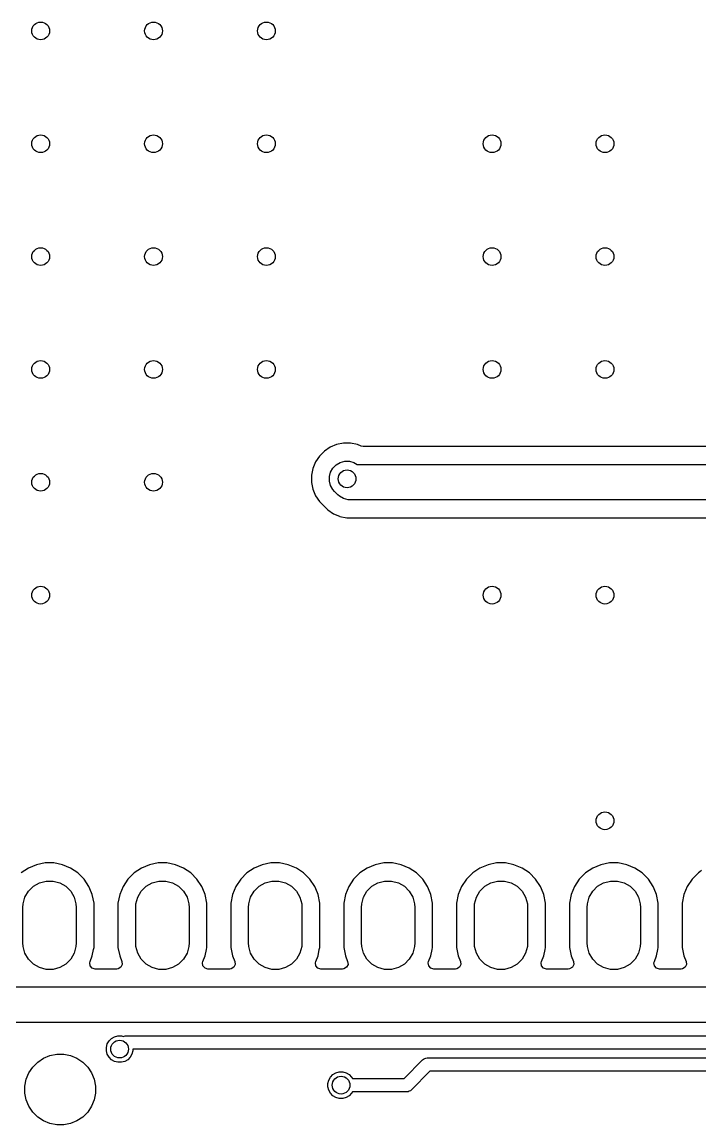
# Model space of a CAD drawing. Extents: x 2.6 to 14.2, y -9.4 to -3.8.
# Drawn here: x 3.467 to 4.067, y -9.4 to -8.423 of the extents above; entities that cross this region are included whole.
import ezdxf

# ---------------------------------------------------------------- set-up
doc = ezdxf.new("R2010")
doc.units = 0
doc.header["$MEASUREMENT"] = 0
doc.layers.add('BLACK', color=7, linetype='CONTINUOUS')

msp = doc.modelspace()

# ---------------------------------------------------------------- linework, layer by layer
at = {"layer": 'BLACK', "linetype": 'CONTINUOUS'}
for p, q in [((3.75158, -8.79596), (3.74549, -8.79717)), ((3.75779, -8.79596), (3.75158, -8.79596)), ((3.75158, -8.79596), (3.75158, -8.79596)), ((3.76388, -8.79717), (3.75779, -8.79596)), ((3.75779, -8.79596), (3.75779, -8.79596)), ((3.73459, -8.80299), (3.73021, -8.80738)), ((3.73976, -8.79954), (3.73459, -8.80299)), ((3.73459, -8.80299), (3.73459, -8.80299)), ((3.74549, -8.79717), (3.73976, -8.79954)), ((3.73976, -8.79954), (3.73976, -8.79954)), ((3.74549, -8.79717), (3.74549, -8.79717)), ((3.76719, -8.79854), (3.76388, -8.79717)), ((3.76388, -8.79717), (3.76388, -8.79717)), ((3.76905, -8.79891), (3.76719, -8.79854)), ((4.94164, -8.79891), (3.76905, -8.79891)), ((3.72676, -8.81254), (3.72438, -8.81828)), ((3.73021, -8.80738), (3.72676, -8.81254)), ((3.72676, -8.81254), (3.72676, -8.81254)), ((3.73021, -8.80738), (3.73021, -8.80738)), ((3.74219, -8.81789), (3.7451, -8.81498)), ((3.7451, -8.81498), (3.74866, -8.81292)), ((3.74866, -8.81292), (3.75263, -8.81186)), ((3.75263, -8.81186), (3.75674, -8.81186)), ((3.75674, -8.81186), (3.76071, -8.81292)), ((3.76071, -8.81292), (3.76375, -8.81468)), ((3.76375, -8.81468), (4.93854, -8.81468)), ((3.72438, -8.81828), (3.72317, -8.82437)), ((3.72317, -8.82437), (3.72317, -8.83058)), ((3.72438, -8.81828), (3.72438, -8.81828)), ((3.73907, -8.82542), (3.74014, -8.82145)), ((3.73907, -8.82953), (3.73907, -8.82542)), ((3.74014, -8.82145), (3.74219, -8.81789)), ((3.72317, -8.83058), (3.72438, -8.83666)), ((3.74014, -8.8335), (3.73907, -8.82953)), ((3.74219, -8.83706), (3.74014, -8.8335)), ((3.72438, -8.83666), (3.72438, -8.83667)), ((3.72438, -8.83667), (3.72676, -8.8424)), ((3.72676, -8.8424), (3.72676, -8.8424)), ((3.72676, -8.8424), (3.73021, -8.84756)), ((3.74355, -8.83861), (3.74219, -8.83706)), ((3.7465, -8.84156), (3.74355, -8.83861)), ((3.74805, -8.84292), (3.7465, -8.84156)), ((3.75161, -8.84497), (3.74805, -8.84292)), ((3.75558, -8.84604), (3.75161, -8.84497)), ((3.73021, -8.84756), (3.73021, -8.84756)), ((3.73021, -8.84756), (3.73021, -8.84756)), ((3.73021, -8.84756), (3.73316, -8.85052)), ((3.73316, -8.85052), (3.73695, -8.85431)), ((3.73695, -8.85431), (3.73755, -8.85491)), ((3.73755, -8.85491), (3.74271, -8.85835)), ((3.75764, -8.84617), (3.75558, -8.84604)), ((4.93854, -8.84617), (3.75764, -8.84617)), ((3.74271, -8.85835), (3.74271, -8.85835)), ((3.74271, -8.85835), (3.74794, -8.86052)), ((3.74794, -8.86052), (3.74844, -8.86073)), ((3.74844, -8.86073), (3.75453, -8.86194)), ((3.75453, -8.86194), (3.75453, -8.86194)), ((3.75453, -8.86194), (3.75453, -8.86194)), ((3.75453, -8.86194), (4.94164, -8.86194)), ((3.48723, -9.16793), (3.47962, -9.16944)), ((3.49499, -9.16793), (3.48723, -9.16793)), ((3.48723, -9.16793), (3.48723, -9.16793)), ((3.5026, -9.16944), (3.49499, -9.16793)), ((3.49499, -9.16793), (3.49499, -9.16793)), ((3.58723, -9.16793), (3.57962, -9.16944)), ((3.59499, -9.16793), (3.58723, -9.16793)), ((3.58723, -9.16793), (3.58723, -9.16793)), ((3.6026, -9.16944), (3.59499, -9.16793)), ((3.59499, -9.16793), (3.59499, -9.16793)), ((3.68723, -9.16793), (3.67962, -9.16944)), ((3.69499, -9.16793), (3.68723, -9.16793)), ((3.68723, -9.16793), (3.68723, -9.16793)), ((3.7026, -9.16944), (3.69499, -9.16793)), ((3.69499, -9.16793), (3.69499, -9.16793)), ((3.78723, -9.16793), (3.77962, -9.16944)), ((3.79499, -9.16793), (3.78723, -9.16793)), ((3.78723, -9.16793), (3.78723, -9.16793)), ((3.8026, -9.16944), (3.79499, -9.16793)), ((3.79499, -9.16793), (3.79499, -9.16793)), ((3.88723, -9.16793), (3.87962, -9.16944)), ((3.89499, -9.16793), (3.88723, -9.16793)), ((3.88723, -9.16793), (3.88723, -9.16793)), ((3.9026, -9.16944), (3.89499, -9.16793)), ((3.89499, -9.16793), (3.89499, -9.16793)), ((3.98723, -9.16793), (3.97962, -9.16944)), ((3.99499, -9.16793), (3.98723, -9.16793)), ((3.98723, -9.16793), (3.98723, -9.16793)), ((4.0026, -9.16944), (3.99499, -9.16793)), ((3.99499, -9.16793), (3.99499, -9.16793)), ((3.47245, -9.17241), (3.466, -9.17672)), ((3.47962, -9.16944), (3.47245, -9.17241)), ((3.47245, -9.17241), (3.47245, -9.17241)), ((3.47962, -9.16944), (3.47962, -9.16944)), ((3.50976, -9.17241), (3.5026, -9.16944)), ((3.5026, -9.16944), (3.5026, -9.16944)), ((3.51622, -9.17672), (3.50976, -9.17241)), ((3.50976, -9.17241), (3.50976, -9.17241)), ((3.5217, -9.18221), (3.51622, -9.17672)), ((3.51622, -9.17672), (3.51622, -9.17672)), ((3.566, -9.17672), (3.56051, -9.18221)), ((3.57245, -9.17241), (3.566, -9.17672)), ((3.566, -9.17672), (3.566, -9.17672)), ((3.57962, -9.16944), (3.57245, -9.17241)), ((3.57245, -9.17241), (3.57245, -9.17241)), ((3.57962, -9.16944), (3.57962, -9.16944)), ((3.60976, -9.17241), (3.6026, -9.16944)), ((3.6026, -9.16944), (3.6026, -9.16944)), ((3.61622, -9.17672), (3.60976, -9.17241)), ((3.60976, -9.17241), (3.60976, -9.17241)), ((3.6217, -9.18221), (3.61622, -9.17672)), ((3.61622, -9.17672), (3.61622, -9.17672)), ((3.666, -9.17672), (3.66051, -9.18221)), ((3.67245, -9.17241), (3.666, -9.17672)), ((3.666, -9.17672), (3.666, -9.17672)), ((3.67962, -9.16944), (3.67245, -9.17241)), ((3.67245, -9.17241), (3.67245, -9.17241)), ((3.67962, -9.16944), (3.67962, -9.16944)), ((3.70976, -9.17241), (3.7026, -9.16944)), ((3.7026, -9.16944), (3.7026, -9.16944)), ((3.71622, -9.17672), (3.70976, -9.17241)), ((3.70976, -9.17241), (3.70976, -9.17241)), ((3.7217, -9.18221), (3.71622, -9.17672)), ((3.71622, -9.17672), (3.71622, -9.17672)), ((3.766, -9.17672), (3.76051, -9.18221)), ((3.77245, -9.17241), (3.766, -9.17672)), ((3.766, -9.17672), (3.766, -9.17672)), ((3.77962, -9.16944), (3.77245, -9.17241)), ((3.77245, -9.17241), (3.77245, -9.17241)), ((3.77962, -9.16944), (3.77962, -9.16944)), ((3.80976, -9.17241), (3.8026, -9.16944)), ((3.8026, -9.16944), (3.8026, -9.16944)), ((3.81622, -9.17672), (3.80976, -9.17241)), ((3.80976, -9.17241), (3.80976, -9.17241)), ((3.8217, -9.18221), (3.81622, -9.17672)), ((3.81622, -9.17672), (3.81622, -9.17672)), ((3.866, -9.17672), (3.86051, -9.18221)), ((3.87245, -9.17241), (3.866, -9.17672)), ((3.866, -9.17672), (3.866, -9.17672)), ((3.87962, -9.16944), (3.87245, -9.17241)), ((3.87245, -9.17241), (3.87245, -9.17241)), ((3.87962, -9.16944), (3.87962, -9.16944)), ((3.90976, -9.17241), (3.9026, -9.16944)), ((3.9026, -9.16944), (3.9026, -9.16944)), ((3.91622, -9.17672), (3.90976, -9.17241)), ((3.90976, -9.17241), (3.90976, -9.17241)), ((3.9217, -9.18221), (3.91622, -9.17672)), ((3.91622, -9.17672), (3.91622, -9.17672)), ((3.966, -9.17672), (3.96051, -9.18221)), ((3.97245, -9.17241), (3.966, -9.17672)), ((3.966, -9.17672), (3.966, -9.17672)), ((3.97962, -9.16944), (3.97245, -9.17241)), ((3.97245, -9.17241), (3.97245, -9.17241)), ((3.97962, -9.16944), (3.97962, -9.16944)), ((4.00976, -9.17241), (4.0026, -9.16944)), ((4.0026, -9.16944), (4.0026, -9.16944)), ((4.01622, -9.17672), (4.00976, -9.17241)), ((4.00976, -9.17241), (4.00976, -9.17241)), ((4.0217, -9.18221), (4.01622, -9.17672)), ((4.01622, -9.17672), (4.01622, -9.17672)), ((4.066, -9.17672), (4.06051, -9.18221)), ((4.06726, -9.17587), (4.066, -9.17672)), ((4.066, -9.17672), (4.066, -9.17672)), ((4.06866, -9.17445), (4.06726, -9.17587)), ((3.47673, -9.18857), (3.48207, -9.18549)), ((3.48207, -9.18549), (3.48802, -9.18389)), ((3.48802, -9.18389), (3.49419, -9.18389)), ((3.49419, -9.18389), (3.50015, -9.18549)), ((3.50015, -9.18549), (3.50549, -9.18857)), ((3.52601, -9.18866), (3.5217, -9.18221)), ((3.5217, -9.18221), (3.5217, -9.18221)), ((3.56051, -9.18221), (3.5562, -9.18866)), ((3.56051, -9.18221), (3.56051, -9.18221)), ((3.57673, -9.18857), (3.58207, -9.18549)), ((3.58207, -9.18549), (3.58802, -9.18389)), ((3.58802, -9.18389), (3.59419, -9.18389)), ((3.59419, -9.18389), (3.60015, -9.18549)), ((3.60015, -9.18549), (3.60549, -9.18857)), ((3.62601, -9.18866), (3.6217, -9.18221)), ((3.6217, -9.18221), (3.6217, -9.18221)), ((3.66051, -9.18221), (3.6562, -9.18866)), ((3.66051, -9.18221), (3.66051, -9.18221)), ((3.67673, -9.18857), (3.68207, -9.18549)), ((3.68207, -9.18549), (3.68802, -9.18389)), ((3.68802, -9.18389), (3.69419, -9.18389)), ((3.69419, -9.18389), (3.70015, -9.18549)), ((3.70015, -9.18549), (3.70549, -9.18857)), ((3.72601, -9.18866), (3.7217, -9.18221)), ((3.7217, -9.18221), (3.7217, -9.18221)), ((3.76051, -9.18221), (3.7562, -9.18866)), ((3.76051, -9.18221), (3.76051, -9.18221)), ((3.77673, -9.18857), (3.78207, -9.18549)), ((3.78207, -9.18549), (3.78802, -9.18389)), ((3.78802, -9.18389), (3.79419, -9.18389)), ((3.79419, -9.18389), (3.80015, -9.18549)), ((3.80015, -9.18549), (3.80549, -9.18857)), ((3.82601, -9.18866), (3.8217, -9.18221)), ((3.8217, -9.18221), (3.8217, -9.18221)), ((3.86051, -9.18221), (3.8562, -9.18866)), ((3.86051, -9.18221), (3.86051, -9.18221)), ((3.87673, -9.18857), (3.88207, -9.18549)), ((3.88207, -9.18549), (3.88802, -9.18389)), ((3.88802, -9.18389), (3.89419, -9.18389)), ((3.89419, -9.18389), (3.90015, -9.18549)), ((3.90015, -9.18549), (3.90549, -9.18857)), ((3.92601, -9.18866), (3.9217, -9.18221)), ((3.9217, -9.18221), (3.9217, -9.18221)), ((3.96051, -9.18221), (3.9562, -9.18866)), ((3.96051, -9.18221), (3.96051, -9.18221)), ((3.97673, -9.18857), (3.98207, -9.18549)), ((3.98207, -9.18549), (3.98802, -9.18389)), ((3.98802, -9.18389), (3.99419, -9.18389)), ((3.99419, -9.18389), (4.00015, -9.18549)), ((4.00015, -9.18549), (4.00549, -9.18857)), ((4.02601, -9.18866), (4.0217, -9.18221)), ((4.0217, -9.18221), (4.0217, -9.18221)), ((4.06051, -9.18221), (4.0562, -9.18866)), ((4.06051, -9.18221), (4.06051, -9.18221)), ((3.46928, -9.19828), (3.47237, -9.19293)), ((3.47237, -9.19293), (3.47673, -9.18857)), ((3.50549, -9.18857), (3.50985, -9.19293)), ((3.50985, -9.19293), (3.51293, -9.19828)), ((3.52839, -9.1944), (3.52601, -9.18866)), ((3.52601, -9.18866), (3.52601, -9.18866)), ((3.52898, -9.19583), (3.52839, -9.1944)), ((3.5305, -9.20344), (3.52898, -9.19583)), ((3.52898, -9.19583), (3.52898, -9.19583)), ((3.52898, -9.19583), (3.52898, -9.19583)), ((3.55323, -9.19583), (3.55172, -9.20344)), ((3.5562, -9.18866), (3.55323, -9.19583)), ((3.55323, -9.19583), (3.55323, -9.19583)), ((3.5562, -9.18866), (3.5562, -9.18866)), ((3.56928, -9.19828), (3.57237, -9.19293)), ((3.57237, -9.19293), (3.57673, -9.18857)), ((3.60549, -9.18857), (3.60985, -9.19293)), ((3.60985, -9.19293), (3.61293, -9.19828)), ((3.62839, -9.1944), (3.62601, -9.18866)), ((3.62601, -9.18866), (3.62601, -9.18866)), ((3.62898, -9.19583), (3.62839, -9.1944)), ((3.6305, -9.20344), (3.62898, -9.19583)), ((3.62898, -9.19583), (3.62898, -9.19583)), ((3.62898, -9.19583), (3.62898, -9.19583)), ((3.65323, -9.19583), (3.65172, -9.20344)), ((3.6562, -9.18866), (3.65323, -9.19583)), ((3.65323, -9.19583), (3.65323, -9.19583)), ((3.6562, -9.18866), (3.6562, -9.18866)), ((3.66928, -9.19828), (3.67237, -9.19293)), ((3.67237, -9.19293), (3.67673, -9.18857)), ((3.70549, -9.18857), (3.70985, -9.19293)), ((3.70985, -9.19293), (3.71293, -9.19828)), ((3.72839, -9.1944), (3.72601, -9.18866)), ((3.72601, -9.18866), (3.72601, -9.18866)), ((3.72898, -9.19583), (3.72839, -9.1944)), ((3.7305, -9.20344), (3.72898, -9.19583)), ((3.72898, -9.19583), (3.72898, -9.19583)), ((3.72898, -9.19583), (3.72898, -9.19583)), ((3.75323, -9.19583), (3.75172, -9.20344)), ((3.7562, -9.18866), (3.75323, -9.19583)), ((3.75323, -9.19583), (3.75323, -9.19583)), ((3.7562, -9.18866), (3.7562, -9.18866)), ((3.76928, -9.19828), (3.77237, -9.19293)), ((3.77237, -9.19293), (3.77673, -9.18857)), ((3.80549, -9.18857), (3.80985, -9.19293)), ((3.80985, -9.19293), (3.81293, -9.19828)), ((3.82839, -9.1944), (3.82601, -9.18866)), ((3.82601, -9.18866), (3.82601, -9.18866)), ((3.82898, -9.19583), (3.82839, -9.1944)), ((3.8305, -9.20344), (3.82898, -9.19583)), ((3.82898, -9.19583), (3.82898, -9.19583)), ((3.82898, -9.19583), (3.82898, -9.19583)), ((3.85323, -9.19583), (3.85172, -9.20344)), ((3.8562, -9.18866), (3.85323, -9.19583)), ((3.85323, -9.19583), (3.85323, -9.19583)), ((3.8562, -9.18866), (3.8562, -9.18866)), ((3.86928, -9.19828), (3.87237, -9.19293)), ((3.87237, -9.19293), (3.87673, -9.18857)), ((3.90549, -9.18857), (3.90985, -9.19293)), ((3.90985, -9.19293), (3.91293, -9.19828)), ((3.92839, -9.1944), (3.92601, -9.18866)), ((3.92601, -9.18866), (3.92601, -9.18866)), ((3.92898, -9.19583), (3.92839, -9.1944)), ((3.9305, -9.20344), (3.92898, -9.19583)), ((3.92898, -9.19583), (3.92898, -9.19583)), ((3.92898, -9.19583), (3.92898, -9.19583)), ((3.95323, -9.19583), (3.95172, -9.20344)), ((3.9562, -9.18866), (3.95323, -9.19583)), ((3.95323, -9.19583), (3.95323, -9.19583)), ((3.9562, -9.18866), (3.9562, -9.18866)), ((3.96928, -9.19828), (3.97237, -9.19293)), ((3.97237, -9.19293), (3.97673, -9.18857)), ((4.00549, -9.18857), (4.00985, -9.19293)), ((4.00985, -9.19293), (4.01293, -9.19828)), ((4.02839, -9.1944), (4.02601, -9.18866)), ((4.02601, -9.18866), (4.02601, -9.18866)), ((4.02898, -9.19583), (4.02839, -9.1944)), ((4.0305, -9.20344), (4.02898, -9.19583)), ((4.02898, -9.19583), (4.02898, -9.19583)), ((4.02898, -9.19583), (4.02898, -9.19583)), ((4.05323, -9.19583), (4.05172, -9.20344)), ((4.0562, -9.18866), (4.05323, -9.19583)), ((4.05323, -9.19583), (4.05323, -9.19583)), ((4.0562, -9.18866), (4.0562, -9.18866)), ((3.46748, -9.20731), (3.46769, -9.20423)), ((3.46769, -9.20423), (3.46928, -9.19828)), ((3.51293, -9.19828), (3.51453, -9.20423)), ((3.51453, -9.20423), (3.51473, -9.20731)), ((3.5305, -9.24269), (3.5305, -9.20344)), ((3.55172, -9.20344), (3.55172, -9.20344)), ((3.55172, -9.20344), (3.55172, -9.24269)), ((3.56748, -9.20731), (3.56769, -9.20423)), ((3.56769, -9.20423), (3.56928, -9.19828)), ((3.61293, -9.19828), (3.61453, -9.20423)), ((3.61453, -9.20423), (3.61473, -9.20731)), ((3.6305, -9.24269), (3.6305, -9.20344)), ((3.65172, -9.20344), (3.65172, -9.20344)), ((3.65172, -9.20344), (3.65172, -9.24269)), ((3.66748, -9.20731), (3.66769, -9.20423)), ((3.66769, -9.20423), (3.66928, -9.19828)), ((3.71293, -9.19828), (3.71453, -9.20423)), ((3.71453, -9.20423), (3.71473, -9.20731)), ((3.7305, -9.24269), (3.7305, -9.20344)), ((3.75172, -9.20344), (3.75172, -9.20344)), ((3.75172, -9.20344), (3.75172, -9.24269)), ((3.76748, -9.20731), (3.76769, -9.20423)), ((3.76769, -9.20423), (3.76928, -9.19828)), ((3.81293, -9.19828), (3.81453, -9.20423)), ((3.81453, -9.20423), (3.81473, -9.20731)), ((3.8305, -9.24269), (3.8305, -9.20344)), ((3.85172, -9.20344), (3.85172, -9.20344)), ((3.85172, -9.20344), (3.85172, -9.24269)), ((3.86748, -9.20731), (3.86769, -9.20423)), ((3.86769, -9.20423), (3.86928, -9.19828)), ((3.91293, -9.19828), (3.91453, -9.20423)), ((3.91453, -9.20423), (3.91473, -9.20731)), ((3.9305, -9.24269), (3.9305, -9.20344)), ((3.95172, -9.20344), (3.95172, -9.20344)), ((3.95172, -9.20344), (3.95172, -9.24269)), ((3.96748, -9.20731), (3.96769, -9.20423)), ((3.96769, -9.20423), (3.96928, -9.19828)), ((4.01293, -9.19828), (4.01453, -9.20423)), ((4.01453, -9.20423), (4.01473, -9.20731)), ((4.0305, -9.24269), (4.0305, -9.20344)), ((4.05172, -9.20344), (4.05172, -9.20344)), ((4.05172, -9.20344), (4.05172, -9.24269)), ((3.46748, -9.23881), (3.46748, -9.20731)), ((3.51473, -9.20731), (3.51473, -9.23881)), ((3.56748, -9.23881), (3.56748, -9.20731)), ((3.61473, -9.20731), (3.61473, -9.23881)), ((3.66748, -9.23881), (3.66748, -9.20731)), ((3.71473, -9.20731), (3.71473, -9.23881)), ((3.76748, -9.23881), (3.76748, -9.20731)), ((3.81473, -9.20731), (3.81473, -9.23881)), ((3.86748, -9.23881), (3.86748, -9.20731)), ((3.91473, -9.20731), (3.91473, -9.23881)), ((3.96748, -9.23881), (3.96748, -9.20731)), ((4.01473, -9.20731), (4.01473, -9.23881)), ((3.46769, -9.24189), (3.46748, -9.23881)), ((3.46928, -9.24785), (3.46769, -9.24189)), ((3.51453, -9.24189), (3.51293, -9.24785)), ((3.51473, -9.23881), (3.51453, -9.24189)), ((3.52898, -9.2503), (3.5301, -9.2447)), ((3.5301, -9.2447), (3.5305, -9.24269)), ((3.55172, -9.24269), (3.55172, -9.24269)), ((3.55172, -9.24269), (3.55172, -9.24269)), ((3.55172, -9.24269), (3.55323, -9.2503)), ((3.56769, -9.24189), (3.56748, -9.23881)), ((3.56928, -9.24785), (3.56769, -9.24189)), ((3.61453, -9.24189), (3.61293, -9.24785)), ((3.61473, -9.23881), (3.61453, -9.24189)), ((3.62898, -9.2503), (3.6301, -9.2447)), ((3.6301, -9.2447), (3.6305, -9.24269)), ((3.65172, -9.24269), (3.65172, -9.24269)), ((3.65172, -9.24269), (3.65172, -9.24269)), ((3.65172, -9.24269), (3.65323, -9.2503)), ((3.66769, -9.24189), (3.66748, -9.23881)), ((3.66928, -9.24785), (3.66769, -9.24189)), ((3.71453, -9.24189), (3.71293, -9.24785)), ((3.71473, -9.23881), (3.71453, -9.24189)), ((3.72898, -9.2503), (3.7301, -9.2447)), ((3.7301, -9.2447), (3.7305, -9.24269)), ((3.75172, -9.24269), (3.75172, -9.24269)), ((3.75172, -9.24269), (3.75172, -9.24269)), ((3.75172, -9.24269), (3.75323, -9.2503)), ((3.76769, -9.24189), (3.76748, -9.23881)), ((3.76928, -9.24785), (3.76769, -9.24189)), ((3.81453, -9.24189), (3.81293, -9.24785)), ((3.81473, -9.23881), (3.81453, -9.24189)), ((3.82898, -9.2503), (3.8301, -9.2447)), ((3.8301, -9.2447), (3.8305, -9.24269)), ((3.85172, -9.24269), (3.85172, -9.24269)), ((3.85172, -9.24269), (3.85172, -9.24269)), ((3.85172, -9.24269), (3.85323, -9.2503)), ((3.86769, -9.24189), (3.86748, -9.23881)), ((3.86928, -9.24785), (3.86769, -9.24189)), ((3.91453, -9.24189), (3.91293, -9.24785)), ((3.91473, -9.23881), (3.91453, -9.24189)), ((3.92898, -9.2503), (3.9301, -9.2447)), ((3.9301, -9.2447), (3.9305, -9.24269)), ((3.95172, -9.24269), (3.95172, -9.24269)), ((3.95172, -9.24269), (3.95172, -9.24269)), ((3.95172, -9.24269), (3.95323, -9.2503)), ((3.96769, -9.24189), (3.96748, -9.23881)), ((3.96928, -9.24785), (3.96769, -9.24189)), ((4.01453, -9.24189), (4.01293, -9.24785)), ((4.01473, -9.23881), (4.01453, -9.24189)), ((4.02898, -9.2503), (4.0301, -9.2447)), ((4.0301, -9.2447), (4.0305, -9.24269)), ((4.05172, -9.24269), (4.05172, -9.24269)), ((4.05172, -9.24269), (4.05172, -9.24269)), ((4.05172, -9.24269), (4.05323, -9.2503)), ((3.47237, -9.25319), (3.46928, -9.24785)), ((3.47673, -9.25755), (3.47237, -9.25319)), ((3.50985, -9.25319), (3.50549, -9.25755)), ((3.51293, -9.24785), (3.50985, -9.25319)), ((3.52665, -9.25633), (3.52697, -9.25516)), ((3.52697, -9.25516), (3.52898, -9.2503)), ((3.52898, -9.2503), (3.52898, -9.2503)), ((3.55323, -9.2503), (3.55323, -9.2503)), ((3.55323, -9.2503), (3.55524, -9.25516)), ((3.55524, -9.25516), (3.55554, -9.25789)), ((3.57237, -9.25319), (3.56928, -9.24785)), ((3.57673, -9.25755), (3.57237, -9.25319)), ((3.60985, -9.25319), (3.60549, -9.25755)), ((3.61293, -9.24785), (3.60985, -9.25319)), ((3.62665, -9.25633), (3.62697, -9.25516)), ((3.62697, -9.25516), (3.62898, -9.2503)), ((3.62898, -9.2503), (3.62898, -9.2503)), ((3.65323, -9.2503), (3.65323, -9.2503)), ((3.65323, -9.2503), (3.65524, -9.25516)), ((3.65524, -9.25516), (3.65554, -9.25789)), ((3.67237, -9.25319), (3.66928, -9.24785)), ((3.67673, -9.25755), (3.67237, -9.25319)), ((3.70985, -9.25319), (3.70549, -9.25755)), ((3.71293, -9.24785), (3.70985, -9.25319)), ((3.72665, -9.25633), (3.72697, -9.25516)), ((3.72697, -9.25516), (3.72898, -9.2503)), ((3.72898, -9.2503), (3.72898, -9.2503)), ((3.75323, -9.2503), (3.75323, -9.2503)), ((3.75323, -9.2503), (3.75524, -9.25516)), ((3.75524, -9.25516), (3.75554, -9.25789)), ((3.77237, -9.25319), (3.76928, -9.24785)), ((3.77673, -9.25755), (3.77237, -9.25319)), ((3.80985, -9.25319), (3.80549, -9.25755)), ((3.81293, -9.24785), (3.80985, -9.25319)), ((3.82665, -9.25633), (3.82697, -9.25516)), ((3.82697, -9.25516), (3.82898, -9.2503)), ((3.82898, -9.2503), (3.82898, -9.2503)), ((3.85323, -9.2503), (3.85323, -9.2503)), ((3.85323, -9.2503), (3.85524, -9.25516)), ((3.85524, -9.25516), (3.85554, -9.25789)), ((3.87237, -9.25319), (3.86928, -9.24785)), ((3.87673, -9.25755), (3.87237, -9.25319)), ((3.90985, -9.25319), (3.90549, -9.25755)), ((3.91293, -9.24785), (3.90985, -9.25319)), ((3.92665, -9.25633), (3.92697, -9.25516)), ((3.92697, -9.25516), (3.92898, -9.2503)), ((3.92898, -9.2503), (3.92898, -9.2503)), ((3.95323, -9.2503), (3.95323, -9.2503)), ((3.95323, -9.2503), (3.95524, -9.25516)), ((3.95524, -9.25516), (3.95554, -9.25789)), ((3.97237, -9.25319), (3.96928, -9.24785)), ((3.97673, -9.25755), (3.97237, -9.25319)), ((4.00985, -9.25319), (4.00549, -9.25755)), ((4.01293, -9.24785), (4.00985, -9.25319)), ((4.02665, -9.25633), (4.02697, -9.25516)), ((4.02697, -9.25516), (4.02898, -9.2503)), ((4.02898, -9.2503), (4.02898, -9.2503)), ((4.05323, -9.2503), (4.05323, -9.2503)), ((4.05323, -9.2503), (4.05524, -9.25516)), ((4.05524, -9.25516), (4.05554, -9.25789)), ((3.48207, -9.26063), (3.47673, -9.25755)), ((3.48802, -9.26223), (3.48207, -9.26063)), ((3.49419, -9.26223), (3.48802, -9.26223)), ((3.50015, -9.26063), (3.49419, -9.26223)), ((3.50549, -9.25755), (3.50015, -9.26063)), ((3.52704, -9.25906), (3.52665, -9.25633)), ((3.52884, -9.26113), (3.52704, -9.25906)), ((3.53148, -9.26191), (3.52884, -9.26113)), ((3.55073, -9.26191), (3.53148, -9.26191)), ((3.55194, -9.26176), (3.55073, -9.26191)), ((3.55431, -9.26035), (3.55194, -9.26176)), ((3.55554, -9.25789), (3.55431, -9.26035)), ((3.58207, -9.26063), (3.57673, -9.25755)), ((3.58802, -9.26223), (3.58207, -9.26063)), ((3.59419, -9.26223), (3.58802, -9.26223)), ((3.60015, -9.26063), (3.59419, -9.26223)), ((3.60549, -9.25755), (3.60015, -9.26063)), ((3.62704, -9.25906), (3.62665, -9.25633)), ((3.62884, -9.26113), (3.62704, -9.25906)), ((3.63148, -9.26191), (3.62884, -9.26113)), ((3.65073, -9.26191), (3.63148, -9.26191)), ((3.65194, -9.26176), (3.65073, -9.26191)), ((3.65431, -9.26035), (3.65194, -9.26176)), ((3.65554, -9.25789), (3.65431, -9.26035)), ((3.68207, -9.26063), (3.67673, -9.25755)), ((3.68802, -9.26223), (3.68207, -9.26063)), ((3.69419, -9.26223), (3.68802, -9.26223)), ((3.70015, -9.26063), (3.69419, -9.26223)), ((3.70549, -9.25755), (3.70015, -9.26063)), ((3.72704, -9.25906), (3.72665, -9.25633)), ((3.72884, -9.26113), (3.72704, -9.25906)), ((3.73148, -9.26191), (3.72884, -9.26113)), ((3.75073, -9.26191), (3.73148, -9.26191)), ((3.75194, -9.26176), (3.75073, -9.26191)), ((3.75431, -9.26035), (3.75194, -9.26176)), ((3.75554, -9.25789), (3.75431, -9.26035)), ((3.78207, -9.26063), (3.77673, -9.25755)), ((3.78802, -9.26223), (3.78207, -9.26063)), ((3.79419, -9.26223), (3.78802, -9.26223)), ((3.80015, -9.26063), (3.79419, -9.26223)), ((3.80549, -9.25755), (3.80015, -9.26063)), ((3.82704, -9.25906), (3.82665, -9.25633)), ((3.82884, -9.26113), (3.82704, -9.25906)), ((3.83148, -9.26191), (3.82884, -9.26113)), ((3.85073, -9.26191), (3.83148, -9.26191)), ((3.85194, -9.26176), (3.85073, -9.26191)), ((3.85431, -9.26035), (3.85194, -9.26176)), ((3.85554, -9.25789), (3.85431, -9.26035)), ((3.88207, -9.26063), (3.87673, -9.25755)), ((3.88802, -9.26223), (3.88207, -9.26063)), ((3.89419, -9.26223), (3.88802, -9.26223)), ((3.90015, -9.26063), (3.89419, -9.26223)), ((3.90549, -9.25755), (3.90015, -9.26063)), ((3.92704, -9.25906), (3.92665, -9.25633)), ((3.92884, -9.26113), (3.92704, -9.25906)), ((3.93148, -9.26191), (3.92884, -9.26113)), ((3.95073, -9.26191), (3.93148, -9.26191)), ((3.95194, -9.26176), (3.95073, -9.26191)), ((3.95431, -9.26035), (3.95194, -9.26176)), ((3.95554, -9.25789), (3.95431, -9.26035)), ((3.98207, -9.26063), (3.97673, -9.25755)), ((3.98802, -9.26223), (3.98207, -9.26063)), ((3.99419, -9.26223), (3.98802, -9.26223)), ((4.00015, -9.26063), (3.99419, -9.26223)), ((4.00549, -9.25755), (4.00015, -9.26063)), ((4.02704, -9.25906), (4.02665, -9.25633)), ((4.02884, -9.26113), (4.02704, -9.25906)), ((4.03148, -9.26191), (4.02884, -9.26113)), ((4.05073, -9.26191), (4.03148, -9.26191)), ((4.05194, -9.26176), (4.05073, -9.26191)), ((4.05431, -9.26035), (4.05194, -9.26176)), ((4.05554, -9.25789), (4.05431, -9.26035)), ((2.80303, -9.27768), (5.06828, -9.27768)), ((5.0748, -9.30917), (2.80955, -9.30917)), ((3.54382, -9.32567), (3.546, -9.32349)), ((3.546, -9.32349), (3.54867, -9.32195)), ((3.54867, -9.32195), (3.55165, -9.32115)), ((3.55165, -9.32115), (3.55473, -9.32115)), ((3.55473, -9.32115), (3.55668, -9.32167)), ((3.55668, -9.32167), (3.55709, -9.3215)), ((3.55709, -9.3215), (3.55797, -9.32114)), ((3.55797, -9.32114), (3.55913, -9.32102)), ((3.55913, -9.32102), (4.20142, -9.32102)), ((3.54148, -9.33132), (3.54228, -9.32834)), ((3.54148, -9.3344), (3.54148, -9.33132)), ((3.54228, -9.32834), (3.54382, -9.32567)), ((4.19551, -9.33283), (3.5649, -9.33283)), ((3.5649, -9.33283), (3.5649, -9.3344)), ((3.48057, -9.34439), (3.48571, -9.34096)), ((3.48571, -9.34096), (3.49141, -9.33859)), ((3.49141, -9.33859), (3.49747, -9.33739)), ((3.49747, -9.33739), (3.50364, -9.33739)), ((3.50364, -9.33739), (3.5097, -9.33859)), ((3.5097, -9.33859), (3.5154, -9.34096)), ((3.5154, -9.34096), (3.52054, -9.34439)), ((3.54228, -9.33738), (3.54148, -9.3344)), ((3.54382, -9.34005), (3.54228, -9.33738)), ((3.546, -9.34223), (3.54382, -9.34005)), ((3.54867, -9.34377), (3.546, -9.34223)), ((3.55165, -9.34457), (3.54867, -9.34377)), ((3.55771, -9.34377), (3.55473, -9.34457)), ((3.56038, -9.34223), (3.55771, -9.34377)), ((3.56256, -9.34005), (3.56038, -9.34223)), ((3.5641, -9.33738), (3.56256, -9.34005)), ((3.5649, -9.3344), (3.5641, -9.33738)), ((3.80516, -9.35889), (3.82157, -9.34248)), ((3.82157, -9.34248), (3.82247, -9.34174)), ((3.82247, -9.34174), (3.82371, -9.34123)), ((3.82371, -9.34123), (3.8246, -9.34086)), ((3.8246, -9.34086), (3.82575, -9.34075)), ((3.82575, -9.34075), (4.18169, -9.34075)), ((3.47278, -9.35389), (3.47621, -9.34875)), ((3.47621, -9.34875), (3.48057, -9.34439)), ((3.52054, -9.34439), (3.5249, -9.34875)), ((3.5249, -9.34875), (3.52833, -9.35389)), ((3.55473, -9.34457), (3.55165, -9.34457)), ((3.74486, -9.35388), (3.74783, -9.35309)), ((3.74783, -9.35309), (3.75092, -9.35309)), ((3.75092, -9.35309), (3.7539, -9.35388)), ((3.82819, -9.35256), (3.81178, -9.36897)), ((4.17579, -9.35256), (3.82819, -9.35256)), ((3.46921, -9.36565), (3.47042, -9.35959)), ((3.47042, -9.35959), (3.47278, -9.35389)), ((3.52833, -9.35389), (3.53069, -9.35959)), ((3.53069, -9.35959), (3.5319, -9.36565)), ((3.73767, -9.36325), (3.73846, -9.36028)), ((3.73767, -9.36634), (3.73767, -9.36325)), ((3.73846, -9.36028), (3.74001, -9.35761)), ((3.74001, -9.35761), (3.74219, -9.35542)), ((3.74219, -9.35542), (3.74486, -9.35388)), ((3.7539, -9.35388), (3.75657, -9.35542)), ((3.75657, -9.35542), (3.75875, -9.35761)), ((3.75875, -9.35761), (3.75949, -9.35889)), ((3.75949, -9.35889), (3.80516, -9.35889)), ((3.46921, -9.37182), (3.46921, -9.36565)), ((3.47042, -9.37788), (3.46921, -9.37182)), ((3.5319, -9.37182), (3.53069, -9.37788)), ((3.5319, -9.36565), (3.5319, -9.37182)), ((3.73846, -9.36932), (3.73767, -9.36634)), ((3.74001, -9.37199), (3.73846, -9.36932)), ((3.74219, -9.37417), (3.74001, -9.37199)), ((3.75875, -9.37199), (3.75657, -9.37417)), ((3.75949, -9.3707), (3.75875, -9.37199)), ((3.80761, -9.3707), (3.75949, -9.3707)), ((3.80876, -9.37059), (3.80761, -9.3707)), ((3.80964, -9.37022), (3.80876, -9.37059)), ((3.81089, -9.36971), (3.80964, -9.37022)), ((3.81178, -9.36897), (3.81089, -9.36971)), ((3.47278, -9.38358), (3.47042, -9.37788)), ((3.53069, -9.37788), (3.52833, -9.38358)), ((3.74486, -9.37571), (3.74219, -9.37417)), ((3.74783, -9.37651), (3.74486, -9.37571)), ((3.75092, -9.37651), (3.74783, -9.37651)), ((3.7539, -9.37571), (3.75092, -9.37651)), ((3.75657, -9.37417), (3.7539, -9.37571)), ((3.47621, -9.38871), (3.47278, -9.38358)), ((3.48057, -9.39308), (3.47621, -9.38871)), ((3.5249, -9.38871), (3.52054, -9.39308)), ((3.52833, -9.38358), (3.5249, -9.38871)), ((3.48571, -9.39651), (3.48057, -9.39308)), ((3.49141, -9.39887), (3.48571, -9.39651)), ((3.49747, -9.40008), (3.49141, -9.39887)), ((3.50364, -9.40008), (3.49747, -9.40008)), ((3.5097, -9.39887), (3.50364, -9.40008)), ((3.5154, -9.39651), (3.5097, -9.39887)), ((3.52054, -9.39308), (3.5154, -9.39651))]:
    msp.add_line(p, q, dxfattribs=at)
at = {"layer": 'BLACK'}
for centre in [(3.48323, -8.43054), (3.58323, -8.43054), (3.68323, -8.43054), (3.48323, -8.53054), (3.58323, -8.53054), (3.68323, -8.53054), (3.88323, -8.53054), (3.98323, -8.53054), (3.48323, -8.63054), (3.58323, -8.63054), (3.68323, -8.63054), (3.88323, -8.63054), (3.98323, -8.63054), (3.48323, -8.73054), (3.58323, -8.73054), (3.68323, -8.73054), (3.88323, -8.73054), (3.98323, -8.73054), (3.48323, -8.83054), (3.58323, -8.83054), (3.75469, -8.82747), (3.48323, -8.93054), (3.88323, -8.93054), (3.98323, -8.93054), (3.98323, -9.13054), (3.55319, -9.33286), (3.74938, -9.3648)]:
    msp.add_circle(centre, 0.00787, dxfattribs=at)

doc.saveas('drawing.dxf')
